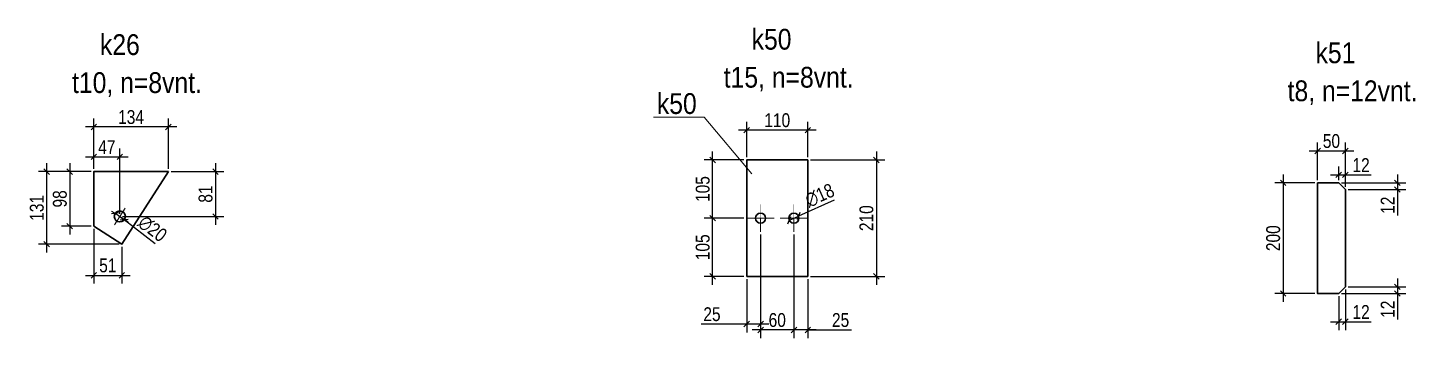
# Model space of a CAD drawing. Header units: inches. Extents: x 410 to 14125, y -819 to 571.
# Drawn here: x 410 to 2909, y 10 to 571 of the extents above; entities that cross this region are included whole.
import ezdxf

# ---------------------------------------------------------------- set-up
doc = ezdxf.new("R2010")
doc.units = ezdxf.units.IN
doc.header["$MEASUREMENT"] = 0
doc.linetypes.add('CENTER', pattern=[2, 1.25, -0.25, 0.25, -0.25])
doc.linetypes.add('XKITLINE00', pattern=[0])
doc.styles.add('arial', font='arial.ttf')
doc.styles.add('ISOPEUR', font='arial.ttf', dxfattribs={"width": 0.8})
doc.dimstyles.new('1-20', dxfattribs={"dimscale": 20, "dimtxt": 2.5, "dimasz": 1, "dimexe": 1.5, "dimexo": 0.5, "dimgap": 0.5, "dimtad": 1, "dimdec": 0, "dimrnd": 1, "dimtxsty": 'ISOPEUR', "dimblk": 'OBLIQUE', "dimcen": 2.5, "dimdle": 1.5, "dimadec": 0, "dimazin": 0, "dimtfac": 1, "dimtdec": 0, "dimtmove": 0, "dimatfit": 3, "dimldrblk": 'DOTSMALL', "dimfxl": 1, "dimarcsym": 0})

# ---------------------------------------------------------------- blocks, each defined once
blk = doc.blocks.new('_Oblique')
at = {"color": 0, "linetype": 'ByBlock', "lineweight": -2}
blk.add_line((-0.5, -0.5), (0.5, 0.5), dxfattribs=at)
blk = doc.blocks.new('*D64')
at = {"color": 0, "lineweight": -2}
for p, q in [((1820.1, 332.1), (1953.6, 332.1)), ((1938.6, 347.1), (1938.6, 107.1)), ((1820.1, 122.1), (1953.6, 122.1))]:
    blk.add_line(p, q, dxfattribs=at)
at = {"layer": 'Defpoints', "color": 0}
for p in [(1815.1, 332.1), (1815.1, 122.1), (1938.6, 122.1)]:
    blk.add_point(p, dxfattribs=at)
at = {"color": 0, "linetype": 'ByBlock', "lineweight": -2, "xscale": 10, "yscale": 10, "zscale": 10}
for p, rotation in [((1938.6, 332.1), 90), ((1938.6, 122.1), 270)]:
    blk.add_blockref('_Oblique', p, dxfattribs=dict(at, rotation=rotation))
at = {"color": 0, "lineweight": 5, "insert": (1920.8, 227.1), "char_height": 25, "attachment_point": 5, "rotation": 90, "style": 'ISOPEUR'}
blk.add_mtext('210', dxfattribs=at)
blk = doc.blocks.new('_DotSmall')
at = {"color": 0, "linetype": 'ByBlock', "const_width": 0.5}
blk.add_lwpolyline([(-0.0625, 0, 1), (0.0625, 0, 1)], format="xyb", close=True, dxfattribs=at)
blk = doc.blocks.new('*D65')
at = {"color": 0, "lineweight": -2}
for p, q in [((1705.1, 337.1), (1705.1, 400.8)), ((1815.1, 337.1), (1815.1, 400.8)), ((1830.1, 385.8), (1690.1, 385.8))]:
    blk.add_line(p, q, dxfattribs=at)
at = {"layer": 'Defpoints', "color": 0}
for p in [(1705.1, 385.8), (1705.1, 332.1), (1815.1, 332.1)]:
    blk.add_point(p, dxfattribs=at)
at = {"color": 0, "linetype": 'ByBlock', "lineweight": -2, "xscale": 10, "yscale": 10, "zscale": 10, "rotation": 180}
blk.add_blockref('_Oblique', (1705.1, 385.8), dxfattribs=at)
at = {"color": 0, "linetype": 'ByBlock', "lineweight": -2, "xscale": 10, "yscale": 10, "zscale": 10}
blk.add_blockref('_Oblique', (1815.1, 385.8), dxfattribs=at)
at = {"color": 0, "lineweight": 5, "insert": (1760.1, 403.6), "char_height": 25, "attachment_point": 5, "style": 'ISOPEUR'}
blk.add_mtext('110', dxfattribs=at)
blk = doc.blocks.new('*D66')
at = {"color": 0, "lineweight": -2}
for p, q in [((1790.1, 197.7), (1790.1, 10.5)), ((1815.1, 117.1), (1815.1, 10.5)), ((1830.1, 25.5), (1775.1, 25.5)), ((1815.1, 25.5), (1893.8, 25.5))]:
    blk.add_line(p, q, dxfattribs=at)
at = {"layer": 'Defpoints', "color": 0}
for p in [(1790.1, 202.7), (1815.1, 122.1), (1790.1, 25.5)]:
    blk.add_point(p, dxfattribs=at)
at = {"color": 0, "linetype": 'ByBlock', "lineweight": -2, "xscale": 10, "yscale": 10, "zscale": 10, "rotation": 180}
blk.add_blockref('_Oblique', (1790.1, 25.5), dxfattribs=at)
at = {"color": 0, "linetype": 'ByBlock', "lineweight": -2, "xscale": 10, "yscale": 10, "zscale": 10}
blk.add_blockref('_Oblique', (1815.1, 25.5), dxfattribs=at)
at = {"color": 0, "lineweight": 5, "insert": (1874.2, 43.3), "char_height": 25, "attachment_point": 5, "style": 'ISOPEUR'}
blk.add_mtext('25', dxfattribs=at)
blk = doc.blocks.new('*D67')
at = {"color": 0, "lineweight": -2}
for p, q in [((1730.1, 197.7), (1730.1, 10.5)), ((1790.1, 197.7), (1790.1, 10.5)), ((1805.1, 25.5), (1715.1, 25.5))]:
    blk.add_line(p, q, dxfattribs=at)
at = {"layer": 'Defpoints', "color": 0}
for p in [(1730.1, 202.7), (1790.1, 202.7), (1730.1, 25.5)]:
    blk.add_point(p, dxfattribs=at)
at = {"color": 0, "linetype": 'ByBlock', "lineweight": -2, "xscale": 10, "yscale": 10, "zscale": 10, "rotation": 180}
blk.add_blockref('_Oblique', (1730.1, 25.5), dxfattribs=at)
at = {"color": 0, "linetype": 'ByBlock', "lineweight": -2, "xscale": 10, "yscale": 10, "zscale": 10}
blk.add_blockref('_Oblique', (1790.1, 25.5), dxfattribs=at)
at = {"color": 0, "lineweight": 5, "insert": (1760.1, 43.3), "char_height": 25, "attachment_point": 5, "style": 'ISOPEUR'}
blk.add_mtext('60', dxfattribs=at)
blk = doc.blocks.new('*D68')
at = {"color": 0, "lineweight": -2}
for p, q in [((1730.1, 197.7), (1730.1, 21.1)), ((1705.1, 117.1), (1705.1, 21.1)), ((1705.1, 36.1), (1622.9, 36.1)), ((1745.1, 36.1), (1690.1, 36.1))]:
    blk.add_line(p, q, dxfattribs=at)
at = {"layer": 'Defpoints', "color": 0}
for p in [(1730.1, 202.7), (1705.1, 122.1), (1705.1, 36.1)]:
    blk.add_point(p, dxfattribs=at)
at = {"color": 0, "linetype": 'ByBlock', "lineweight": -2, "xscale": 10, "yscale": 10, "zscale": 10, "rotation": 180}
blk.add_blockref('_Oblique', (1705.1, 36.1), dxfattribs=at)
at = {"color": 0, "linetype": 'ByBlock', "lineweight": -2, "xscale": 10, "yscale": 10, "zscale": 10}
blk.add_blockref('_Oblique', (1730.1, 36.1), dxfattribs=at)
at = {"color": 0, "lineweight": 5, "insert": (1642.5, 53.8), "char_height": 25, "attachment_point": 5, "style": 'ISOPEUR'}
blk.add_mtext('25', dxfattribs=at)
blk = doc.blocks.new('*D69')
at = {"color": 0, "lineweight": -2}
for p, q in [((1700.1, 227.1), (1628.6, 227.1)), ((1643.6, 107.1), (1643.6, 242.1)), ((1700.1, 122.1), (1628.6, 122.1))]:
    blk.add_line(p, q, dxfattribs=at)
at = {"layer": 'Defpoints', "color": 0}
for p in [(1643.6, 227.1), (1705.1, 227.1), (1705.1, 122.1)]:
    blk.add_point(p, dxfattribs=at)
at = {"color": 0, "linetype": 'ByBlock', "lineweight": -2, "xscale": 10, "yscale": 10, "zscale": 10}
for p, rotation in [((1643.6, 227.1), 90), ((1643.6, 122.1), 270)]:
    blk.add_blockref('_Oblique', p, dxfattribs=dict(at, rotation=rotation))
at = {"color": 0, "lineweight": 5, "insert": (1625.9, 174.6), "char_height": 25, "attachment_point": 5, "rotation": 90, "style": 'ISOPEUR'}
blk.add_mtext('105', dxfattribs=at)
blk = doc.blocks.new('*D70')
at = {"color": 0, "lineweight": -2}
for p, q in [((1700.1, 332.1), (1628.6, 332.1)), ((1643.6, 212.1), (1643.6, 347.1)), ((1700.1, 227.1), (1628.6, 227.1))]:
    blk.add_line(p, q, dxfattribs=at)
at = {"layer": 'Defpoints', "color": 0}
for p in [(1643.6, 332.1), (1705.1, 332.1), (1705.1, 227.1)]:
    blk.add_point(p, dxfattribs=at)
at = {"color": 0, "linetype": 'ByBlock', "lineweight": -2, "xscale": 10, "yscale": 10, "zscale": 10}
for p, rotation in [((1643.6, 332.1), 90), ((1643.6, 227.1), 270)]:
    blk.add_blockref('_Oblique', p, dxfattribs=dict(at, rotation=rotation))
at = {"color": 0, "lineweight": 5, "insert": (1625.9, 279.6), "char_height": 25, "attachment_point": 5, "rotation": 90, "style": 'ISOPEUR'}
blk.add_mtext('105', dxfattribs=at)
blk = doc.blocks.new('*D71')
at = {"color": 0, "lineweight": -2}
for p in [(1862.7, 259.4), (1781.9, 223.5)]:
    blk.add_line(p, (1798.3, 230.8), dxfattribs=at)
at = {"layer": 'Defpoints', "color": 0}
for p in [(1798.3, 230.8), (1781.9, 223.5)]:
    blk.add_point(p, dxfattribs=at)
at = {"color": 0, "linetype": 'ByBlock', "lineweight": -2, "xscale": 10, "yscale": 10, "zscale": 10}
for p, rotation in [((1781.9, 223.5), 23.99031922891385), ((1798.3, 230.8), 203.9903192289139)]:
    blk.add_blockref('_Oblique', p, dxfattribs=dict(at, rotation=rotation))
at = {"color": 0, "lineweight": 5, "insert": (1836.7, 268.1), "char_height": 25, "attachment_point": 5, "rotation": 23.9903, "style": 'ISOPEUR'}
blk.add_mtext('∅18', dxfattribs=at)
blk = doc.blocks.new('*D72')
at = {"color": 0, "lineweight": -2}
for p, q in [((2671.2, 305.8), (2671.2, 76.2)), ((2728.3, 290.8), (2656.2, 290.8)), ((2728.3, 91.2), (2656.2, 91.2))]:
    blk.add_line(p, q, dxfattribs=at)
at = {"layer": 'Defpoints', "color": 0}
for p in [(2733.3, 290.8), (2671.2, 91.2), (2733.3, 91.2)]:
    blk.add_point(p, dxfattribs=at)
at = {"color": 0, "linetype": 'ByBlock', "lineweight": -2, "xscale": 10, "yscale": 10, "zscale": 10}
for p, rotation in [((2671.2, 290.8), 90), ((2671.2, 91.2), 270)]:
    blk.add_blockref('_Oblique', p, dxfattribs=dict(at, rotation=rotation))
at = {"color": 0, "lineweight": 5, "insert": (2653.4, 191), "char_height": 25, "attachment_point": 5, "rotation": 90, "style": 'ISOPEUR'}
blk.add_mtext('200', dxfattribs=at)
blk = doc.blocks.new('*D73')
at = {"color": 0, "lineweight": -2}
for p, q in [((2733.3, 295.8), (2733.3, 363.4)), ((2783.4, 283.8), (2783.4, 363.4)), ((2718.3, 348.4), (2798.4, 348.4))]:
    blk.add_line(p, q, dxfattribs=at)
at = {"layer": 'Defpoints', "color": 0}
for p in [(2783.4, 348.4), (2733.3, 290.8), (2783.4, 278.8)]:
    blk.add_point(p, dxfattribs=at)
at = {"color": 0, "linetype": 'ByBlock', "lineweight": -2, "xscale": 10, "yscale": 10, "zscale": 10, "rotation": 180}
blk.add_blockref('_Oblique', (2733.3, 348.4), dxfattribs=at)
at = {"color": 0, "linetype": 'ByBlock', "lineweight": -2, "xscale": 10, "yscale": 10, "zscale": 10}
blk.add_blockref('_Oblique', (2783.4, 348.4), dxfattribs=at)
at = {"color": 0, "lineweight": 5, "insert": (2758.3, 366.1), "char_height": 25, "attachment_point": 5, "style": 'ISOPEUR'}
blk.add_mtext('50', dxfattribs=at)
blk = doc.blocks.new('*D74')
at = {"color": 0, "lineweight": -2}
for p, q in [((2877.1, 305.8), (2877.1, 278.8)), ((2776.4, 290.8), (2892.1, 290.8)), ((2788.4, 278.8), (2892.1, 278.8)), ((2877.1, 278.8), (2877.1, 232.2))]:
    blk.add_line(p, q, dxfattribs=at)
at = {"layer": 'Defpoints', "color": 0}
for p in [(2771.4, 290.8), (2783.4, 278.8), (2877.1, 278.8)]:
    blk.add_point(p, dxfattribs=at)
at = {"color": 0, "linetype": 'ByBlock', "lineweight": -2, "xscale": 10, "yscale": 10, "zscale": 10}
for p, rotation in [((2877.1, 290.8), 90), ((2877.1, 278.8), 270)]:
    blk.add_blockref('_Oblique', p, dxfattribs=dict(at, rotation=rotation))
at = {"color": 0, "lineweight": 5, "insert": (2859.6, 250.5), "char_height": 25, "attachment_point": 5, "rotation": 90, "style": 'ISOPEUR'}
blk.add_mtext('12', dxfattribs=at)
blk = doc.blocks.new('*D75')
at = {"color": 0, "lineweight": -2}
for p, q in [((2756.4, 305.2), (2783.4, 305.2)), ((2771.4, 295.8), (2771.4, 320.2)), ((2783.4, 283.8), (2783.4, 320.2)), ((2783.4, 305.2), (2829.9, 305.2))]:
    blk.add_line(p, q, dxfattribs=at)
at = {"layer": 'Defpoints', "color": 0}
for p in [(2783.4, 305.2), (2771.4, 290.8), (2783.4, 278.8)]:
    blk.add_point(p, dxfattribs=at)
at = {"color": 0, "linetype": 'ByBlock', "lineweight": -2, "xscale": 10, "yscale": 10, "zscale": 10, "rotation": 180}
blk.add_blockref('_Oblique', (2771.4, 305.2), dxfattribs=at)
at = {"color": 0, "linetype": 'ByBlock', "lineweight": -2, "xscale": 10, "yscale": 10, "zscale": 10}
blk.add_blockref('_Oblique', (2783.4, 305.2), dxfattribs=at)
at = {"color": 0, "lineweight": 5, "insert": (2811.6, 322.8), "char_height": 25, "attachment_point": 5, "style": 'ISOPEUR'}
blk.add_mtext('12', dxfattribs=at)
blk = doc.blocks.new('*D76')
at = {"color": 0, "lineweight": -2}
for p, q in [((2771.4, 86.2), (2771.4, 25.3)), ((2783.4, 98.2), (2783.4, 25.3)), ((2756.4, 40.3), (2783.4, 40.3)), ((2783.4, 40.3), (2829.9, 40.3))]:
    blk.add_line(p, q, dxfattribs=at)
at = {"layer": 'Defpoints', "color": 0}
for p in [(2783.4, 103.2), (2771.4, 91.2), (2783.4, 40.3)]:
    blk.add_point(p, dxfattribs=at)
at = {"color": 0, "linetype": 'ByBlock', "lineweight": -2, "xscale": 10, "yscale": 10, "zscale": 10, "rotation": 180}
blk.add_blockref('_Oblique', (2771.4, 40.3), dxfattribs=at)
at = {"color": 0, "linetype": 'ByBlock', "lineweight": -2, "xscale": 10, "yscale": 10, "zscale": 10}
blk.add_blockref('_Oblique', (2783.4, 40.3), dxfattribs=at)
at = {"color": 0, "lineweight": 5, "insert": (2811.6, 57.9), "char_height": 25, "attachment_point": 5, "style": 'ISOPEUR'}
blk.add_mtext('12', dxfattribs=at)
blk = doc.blocks.new('*D77')
at = {"color": 0, "lineweight": -2}
for p, q in [((2788.4, 103.2), (2892.1, 103.2)), ((2877.1, 118.2), (2877.1, 91.2)), ((2776.4, 91.2), (2892.1, 91.2)), ((2877.1, 91.2), (2877.1, 44.6))]:
    blk.add_line(p, q, dxfattribs=at)
at = {"layer": 'Defpoints', "color": 0}
for p in [(2783.4, 103.2), (2771.4, 91.2), (2877.1, 91.2)]:
    blk.add_point(p, dxfattribs=at)
at = {"color": 0, "linetype": 'ByBlock', "lineweight": -2, "xscale": 10, "yscale": 10, "zscale": 10}
for p, rotation in [((2877.1, 103.2), 90), ((2877.1, 91.2), 270)]:
    blk.add_blockref('_Oblique', p, dxfattribs=dict(at, rotation=rotation))
at = {"color": 0, "lineweight": 5, "insert": (2859.6, 62.9), "char_height": 25, "attachment_point": 5, "rotation": 90, "style": 'ISOPEUR'}
blk.add_mtext('12', dxfattribs=at)
blk = doc.blocks.new('*D86')
at = {"color": 0, "lineweight": -2}
for p, q in [((529.2, 316.1), (529.2, 406.6)), ((663.5, 316.1), (663.5, 406.6)), ((678.5, 391.6), (514.2, 391.6))]:
    blk.add_line(p, q, dxfattribs=at)
at = {"layer": 'Defpoints', "color": 0}
for p in [(529.2, 391.6), (529.2, 311.1), (663.5, 311.1)]:
    blk.add_point(p, dxfattribs=at)
at = {"color": 0, "linetype": 'ByBlock', "lineweight": -2, "xscale": 10, "yscale": 10, "zscale": 10, "rotation": 180}
blk.add_blockref('_Oblique', (529.2, 391.6), dxfattribs=at)
at = {"color": 0, "linetype": 'ByBlock', "lineweight": -2, "xscale": 10, "yscale": 10, "zscale": 10}
blk.add_blockref('_Oblique', (663.5, 391.6), dxfattribs=at)
at = {"color": 0, "lineweight": 5, "insert": (596.3, 409.3), "char_height": 25, "attachment_point": 5, "style": 'ISOPEUR'}
blk.add_mtext('134', dxfattribs=at)
blk = doc.blocks.new('*D87')
at = {"color": 0, "lineweight": -2}
for p, q in [((485.9, 326.1), (485.9, 197.7)), ((524.2, 311.1), (470.9, 311.1)), ((524.2, 212.7), (470.9, 212.7))]:
    blk.add_line(p, q, dxfattribs=at)
at = {"layer": 'Defpoints', "color": 0}
for p in [(529.2, 311.1), (485.9, 212.7), (529.2, 212.7)]:
    blk.add_point(p, dxfattribs=at)
at = {"color": 0, "linetype": 'ByBlock', "lineweight": -2, "xscale": 10, "yscale": 10, "zscale": 10}
for p, rotation in [((485.9, 311.1), 90), ((485.9, 212.7), 270)]:
    blk.add_blockref('_Oblique', p, dxfattribs=dict(at, rotation=rotation))
at = {"color": 0, "lineweight": 5, "insert": (468.1, 261.9), "char_height": 25, "attachment_point": 5, "rotation": 90, "style": 'ISOPEUR'}
blk.add_mtext('98', dxfattribs=at)
blk = doc.blocks.new('*D88')
at = {"color": 0, "lineweight": -2}
for p, q in [((748.3, 326.1), (748.3, 215.2)), ((668.5, 311.1), (763.3, 311.1)), ((581, 230.2), (763.3, 230.2))]:
    blk.add_line(p, q, dxfattribs=at)
at = {"layer": 'Defpoints', "color": 0}
for p in [(663.5, 311.1), (576, 230.2), (748.3, 230.2)]:
    blk.add_point(p, dxfattribs=at)
at = {"color": 0, "linetype": 'ByBlock', "lineweight": -2, "xscale": 10, "yscale": 10, "zscale": 10}
for p, rotation in [((748.3, 311.1), 90), ((748.3, 230.2), 270)]:
    blk.add_blockref('_Oblique', p, dxfattribs=dict(at, rotation=rotation))
at = {"color": 0, "lineweight": 5, "insert": (730.5, 270.6), "char_height": 25, "attachment_point": 5, "rotation": 90, "style": 'ISOPEUR'}
blk.add_mtext('81', dxfattribs=at)
blk = doc.blocks.new('*D89')
at = {"color": 0, "lineweight": -2}
for p, q in [((529.2, 316.1), (529.2, 352.7)), ((576, 235.2), (576, 352.7)), ((514.2, 337.7), (591, 337.7))]:
    blk.add_line(p, q, dxfattribs=at)
at = {"layer": 'Defpoints', "color": 0}
for p in [(576, 337.7), (529.2, 311.1), (576, 230.2)]:
    blk.add_point(p, dxfattribs=at)
at = {"color": 0, "linetype": 'ByBlock', "lineweight": -2, "xscale": 10, "yscale": 10, "zscale": 10, "rotation": 180}
blk.add_blockref('_Oblique', (529.2, 337.7), dxfattribs=at)
at = {"color": 0, "linetype": 'ByBlock', "lineweight": -2, "xscale": 10, "yscale": 10, "zscale": 10}
blk.add_blockref('_Oblique', (576, 337.7), dxfattribs=at)
at = {"color": 0, "lineweight": 5, "insert": (552.6, 355.2), "char_height": 25, "attachment_point": 5, "style": 'ISOPEUR'}
blk.add_mtext('47', dxfattribs=at)
blk = doc.blocks.new('*D90')
at = {"color": 0, "lineweight": -2}
for p in [(568.1, 236.3), (639.5, 180.9)]:
    blk.add_line(p, (583.9, 224.1), dxfattribs=at)
at = {"layer": 'Defpoints', "color": 0}
for p in [(568.1, 236.3), (583.9, 224.1)]:
    blk.add_point(p, dxfattribs=at)
at = {"color": 0, "linetype": 'ByBlock', "lineweight": -2, "xscale": 10, "yscale": 10, "zscale": 10}
for p, rotation in [((568.1, 236.3), 322.1894357846658), ((583.9, 224.1), 142.1894357846658)]:
    blk.add_blockref('_Oblique', p, dxfattribs=dict(at, rotation=rotation))
at = {"color": 0, "lineweight": 5, "insert": (634.9, 207.9), "char_height": 25, "attachment_point": 5, "rotation": 322.1894, "style": 'ISOPEUR'}
blk.add_mtext('∅20', dxfattribs=at)
blk = doc.blocks.new('*D91')
at = {"color": 0, "lineweight": -2}
for p, q in [((529.2, 207.7), (529.2, 109)), ((579.7, 175.3), (579.7, 109)), ((514.2, 124), (594.7, 124))]:
    blk.add_line(p, q, dxfattribs=at)
at = {"layer": 'Defpoints', "color": 0}
for p in [(529.2, 212.7), (579.7, 180.3), (579.7, 124)]:
    blk.add_point(p, dxfattribs=at)
at = {"color": 0, "linetype": 'ByBlock', "lineweight": -2, "xscale": 10, "yscale": 10, "zscale": 10, "rotation": 180}
blk.add_blockref('_Oblique', (529.2, 124), dxfattribs=at)
at = {"color": 0, "linetype": 'ByBlock', "lineweight": -2, "xscale": 10, "yscale": 10, "zscale": 10}
blk.add_blockref('_Oblique', (579.7, 124), dxfattribs=at)
at = {"color": 0, "lineweight": 5, "insert": (554.4, 141.8), "char_height": 25, "attachment_point": 5, "style": 'ISOPEUR'}
blk.add_mtext('51', dxfattribs=at)
blk = doc.blocks.new('*D92')
at = {"color": 0, "lineweight": -2}
for p, q in [((444.4, 165.3), (444.4, 326.1)), ((524.2, 311.1), (429.4, 311.1)), ((574.7, 180.3), (429.4, 180.3))]:
    blk.add_line(p, q, dxfattribs=at)
at = {"layer": 'Defpoints', "color": 0}
for p in [(444.4, 311.1), (529.2, 311.1), (579.7, 180.3)]:
    blk.add_point(p, dxfattribs=at)
at = {"color": 0, "linetype": 'ByBlock', "lineweight": -2, "xscale": 10, "yscale": 10, "zscale": 10}
for p, rotation in [((444.4, 311.1), 90), ((444.4, 180.3), 270)]:
    blk.add_blockref('_Oblique', p, dxfattribs=dict(at, rotation=rotation))
at = {"color": 0, "lineweight": 5, "insert": (426.6, 245.7), "char_height": 25, "attachment_point": 5, "rotation": 90, "style": 'ISOPEUR'}
blk.add_mtext('131', dxfattribs=at)

msp = doc.modelspace()

# ---------------------------------------------------------------- linework, layer by layer
at = {"color": 20, "linetype": 'CENTER', "lineweight": 5, "ltscale": 0.005, "true_color": 0xf93f26}
for p, q in [((1730.1, 202.7), (1730.1, 251.6)), ((1790.1, 202.7), (1790.1, 251.6)), ((1705.6, 227.1), (1754.6, 227.1)), ((1765.6, 227.1), (1814.6, 227.1))]:
    msp.add_line(p, q, dxfattribs=at)
at = {"linetype": 'XKITLINE00', "lineweight": 0}
for p, q in [((591.2, 220.5), (560.9, 239.9)), ((566.3, 215.1), (585.7, 245.4))]:
    msp.add_line(p, q, dxfattribs=at)
at = {"lineweight": 5}
msp.add_lwpolyline([(1537.2, 409), (1628.5, 409), (1714.2, 307)], dxfattribs=at)
at = {"lineweight": 30}
for points in [[(1705.1, 122.1), (1815.1, 122.1), (1815.1, 332.1), (1705.1, 332.1)], [(663.5, 311.1), (529.2, 311.1), (529.2, 212.7), (579.7, 180.3)]]:
    msp.add_lwpolyline(points, close=True, dxfattribs=at)
msp.add_lwpolyline([(2733.3, 290.8), (2771.4, 290.8), (2783.4, 278.8), (2783.4, 103.2), (2771.4, 91.2), (2733.3, 91.2), (2733.3, 290.8)], dxfattribs=at)
for centre, radius in [((576, 230.2), 10), ((1730.1, 227.1), 9), ((1790.1, 227.1), 9)]:
    msp.add_circle(centre, radius, dxfattribs=at)

# ---------------------------------------------------------------- texts
at = {"lineweight": 5, "style": 'arial', "width": 0.85}
for s, p in [('k26 ', (540.3, 521.3)), ('k50 ', (1714, 531)), ('k51 ', (2729.6, 506.6))]:
    msp.add_text(s, height=37.5, dxfattribs=at).set_placement(p)
at = {"style": 'arial', "width": 0.85}
for s, p in [('t15, n=8vnt.', (1663.7, 462.5)), ('t10, n=8vnt.', (490, 452.8)), ('t8, n=12vnt.', (2679.3, 438)), ('k50 ', (1543.3, 415))]:
    msp.add_text(s, height=37.5, dxfattribs=at).set_placement(p)

# ---------------------------------------------------------------- dimensions: what is measured, and where the dimension line sits
at = {"lineweight": 5}
for base, p1, p2, picture, middle in [((529.2, 391.6), (663.5, 311.1), (529.2, 311.1), '*D86', (596.3, 409.3)), ((1705.1, 385.8), (1815.1, 332.1), (1705.1, 332.1), '*D65', (1760.1, 403.6)), ((2783.4, 348.4), (2733.3, 290.8), (2783.4, 278.8), '*D73', (2758.3, 366.1)), ((576, 337.7), (529.2, 311.1), (576, 230.2), '*D89', (552.6, 355.2)), ((2783.4, 305.2), (2771.4, 290.8), (2783.4, 278.8), '*D75', (2811.6, 322.8)), ((579.6829, 123.9918), (529.1716, 212.7035), (579.6829, 180.3214), '*D91', (554.4273, 141.7562)), ((2783.4, 40.3), (2771.4, 91.2), (2783.4, 103.2), '*D76', (2811.6, 57.9))]:
    dim = msp.add_linear_dim(base=base, p1=p1, p2=p2, dimstyle='1-20', override={"dimscale": 10, "dimtxsty": 'ISOPEUR', "dimldrblk": 'DotSmall'}, dxfattribs=at)
    dim.commit()
    dim.dimension.update_dxf_attribs({"geometry": picture, "text_midpoint": middle})
for base, p1, p2, picture, middle in [((444.4, 311.1), (579.7, 180.3), (529.2, 311.1), '*D92', (426.6, 245.7)), ((485.9, 212.7), (529.2, 311.1), (529.2, 212.7), '*D87', (468.1, 261.9)), ((748.3, 230.2), (663.5, 311.1), (576, 230.2), '*D88', (730.5, 270.6)), ((1643.6, 332.1), (1705.1, 227.1), (1705.1, 332.1), '*D70', (1625.9, 279.6)), ((1938.6, 122.1), (1815.1, 332.1), (1815.1, 122.1), '*D64', (1920.8, 227.1)), ((2671.2, 91.2), (2733.3, 290.8), (2733.3, 91.2), '*D72', (2653.4, 191)), ((2877.1, 278.8), (2771.4, 290.8), (2783.4, 278.8), '*D74', (2859.6, 250.5)), ((1643.6, 227.1), (1705.1, 122.1), (1705.1, 227.1), '*D69', (1625.9, 174.6)), ((2877.1, 91.2), (2783.4, 103.2), (2771.4, 91.2), '*D77', (2859.6, 62.9))]:
    dim = msp.add_linear_dim(base=base, p1=p1, p2=p2, angle=90, dimstyle='1-20', override={"dimscale": 10, "dimtxsty": 'ISOPEUR', "dimldrblk": 'DotSmall'}, dxfattribs=at)
    dim.commit()
    dim.dimension.update_dxf_attribs({"geometry": picture, "text_midpoint": middle})
for p1, p2, picture, middle in [((1781.9, 223.5), (1798.3, 230.8), '*D71', (1836.7, 268.1)), ((568.1, 236.3), (583.9, 224.1), '*D90', (634.9, 207.9))]:
    dim = msp.add_diameter_dim_2p(p1=p1, p2=p2, dimstyle='1-20', override={"dimscale": 10, "dimtxsty": 'ISOPEUR', "dimldrblk": 'DotSmall'}, dxfattribs=at)
    dim.commit()
    dim.dimension.update_dxf_attribs({"geometry": picture, "text_midpoint": middle})
for base, p1, p2, picture, middle in [((1705.1, 36.1), (1730.1, 202.7), (1705.1, 122.1), '*D68', (1642.5, 36.1)), ((1730.1, 25.5), (1790.1, 202.7), (1730.1, 202.7), '*D67', (1760.1, 25.5)), ((1790.1, 25.5), (1815.1, 122.1), (1790.1, 202.7), '*D66', (1874.2, 25.5))]:
    dim = msp.add_linear_dim(base=base, p1=p1, p2=p2, dimstyle='1-20', override={"dimscale": 10, "dimtxsty": 'ISOPEUR', "dimldrblk": 'DotSmall'}, dxfattribs=at)
    dim.commit()
    dim.dimension.update_dxf_attribs({"geometry": picture, "text_midpoint": middle, "dimtype": 160})

doc.saveas('drawing.dxf')
